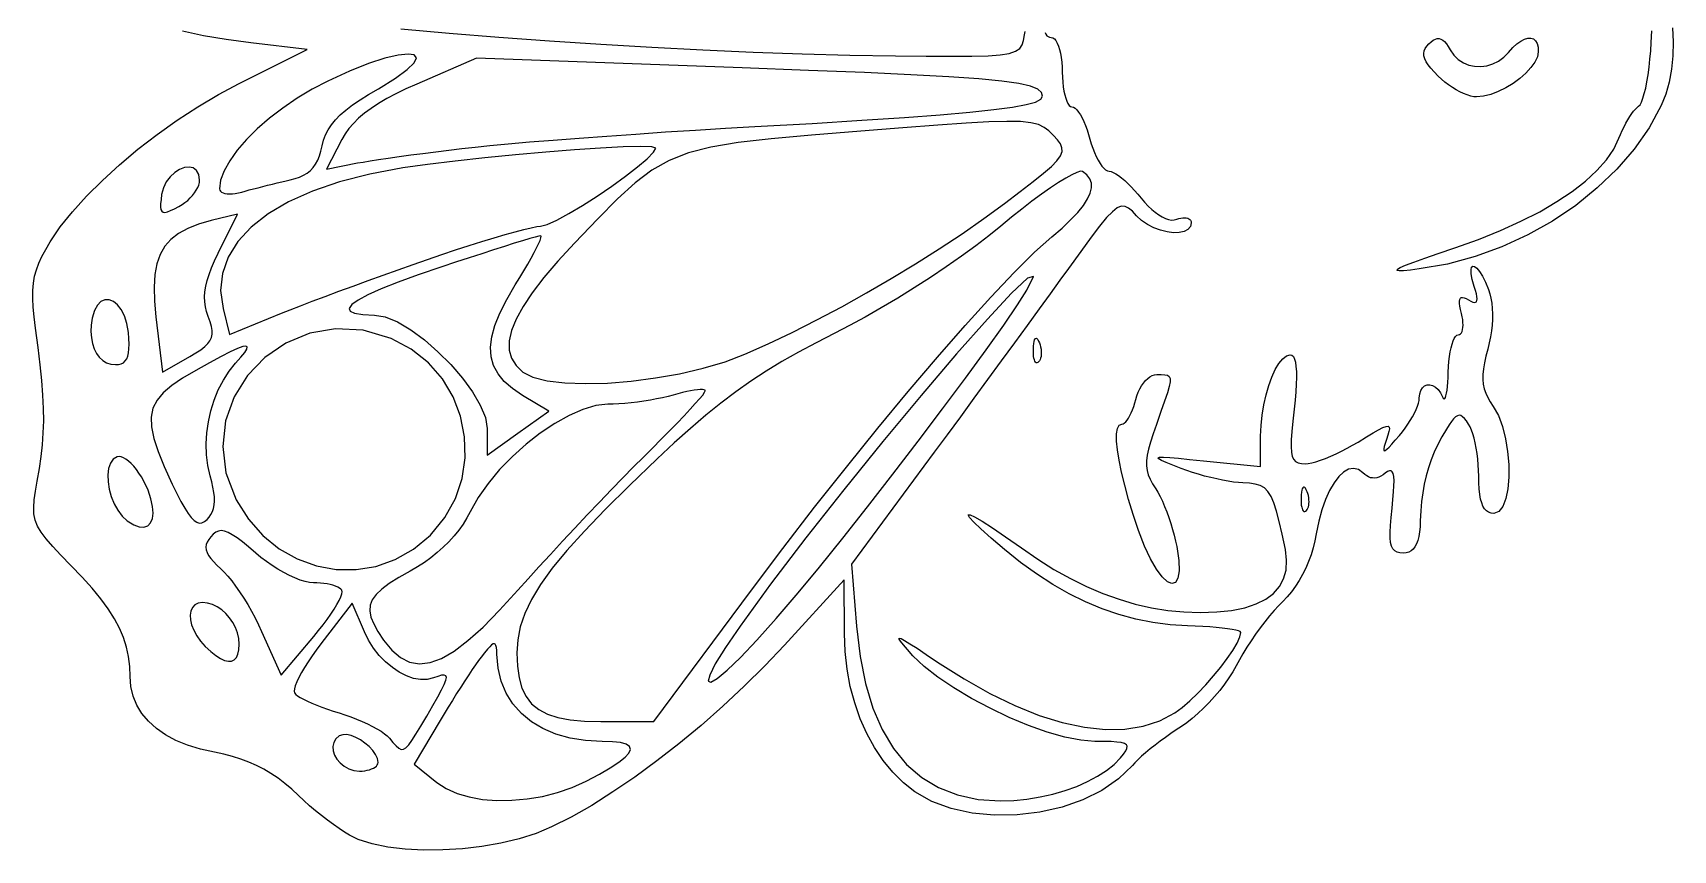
# Model space of a CAD drawing. Header units: millimetres. Extents: x 5 to 209, y 5 to 219.
# Drawn here: x 25.1 to 190.6, y 5 to 87.4 of the extents above; entities that cross this region are included whole.
import ezdxf

# ---------------------------------------------------------------- set-up
doc = ezdxf.new("R2010")
doc.units = ezdxf.units.MM
doc.layers.add('CUT', color=1, linetype='Continuous')

msp = doc.modelspace()

# ---------------------------------------------------------------- linework, layer by layer
at = {"layer": 'CUT'}
for points in [[(62.23, 87.84), (67.12, 87.4), (72.14, 87), (77.24, 86.62), (82.4, 86.28), (87.56, 85.98), (92.69, 85.72), (97.76, 85.5), (102.71, 85.33), (107.52, 85.2), (112.13, 85.12), (115.23, 85.09), (117.78, 85.07), (119.84, 85.08), (121.46, 85.13), (122.69, 85.23), (123.6, 85.37), (124.23, 85.58), (124.65, 85.86), (124.91, 86.22), (125.05, 86.67), (125.15, 87.22), (125.15, 87.22), (125.2, 87.58)], [(190.47, 87.94), (190.55, 86.52), (190.52, 85.12), (190.39, 83.76), (190.15, 82.46), (189.8, 81.24), (189.35, 80.11), (188.12, 77.87), (186.61, 75.72), (184.87, 73.69), (182.89, 71.79), (180.72, 70.04), (178.38, 68.46), (175.89, 67.06), (173.28, 65.86), (170.57, 64.87), (167.78, 64.12), (164.95, 63.62), (164.05, 63.51), (163.37, 63.45), (162.92, 63.44), (162.7, 63.48), (162.74, 63.59), (163.02, 63.76), (163.57, 64), (164.39, 64.32), (165.49, 64.71), (166.86, 65.19), (168.53, 65.75), (170.91, 66.6), (173.13, 67.5), (175.19, 68.43), (177.09, 69.4), (178.81, 70.41), (180.35, 71.43), (181.7, 72.48), (182.86, 73.55), (183.81, 74.63), (184.55, 75.71), (185.08, 76.8), (185.24, 77.2), (185.41, 77.59), (185.59, 77.97), (185.78, 78.33), (185.97, 78.68), (186.17, 79), (186.37, 79.29), (186.55, 79.54), (186.74, 79.75), (186.91, 79.92), (187.06, 80.04), (187.21, 80.19), (187.36, 80.46), (187.5, 80.84), (187.64, 81.31), (187.78, 81.87), (187.9, 82.51), (188.02, 83.21), (188.12, 83.97), (188.21, 84.77), (188.28, 85.61), (188.34, 86.47), (188.39, 87.65)], [(127.23, 87.47), (127.29, 87.29), (127.39, 87.15), (127.51, 87.06), (127.66, 86.99), (127.84, 86.97), (128, 86.94), (128.16, 86.83), (128.31, 86.65), (128.44, 86.41), (128.57, 86.11), (128.68, 85.77), (128.77, 85.38), (128.85, 84.95), (128.91, 84.48), (128.94, 83.99), (128.95, 83.47), (128.96, 82.96), (128.99, 82.47), (129.04, 82), (129.11, 81.57), (129.19, 81.18), (129.29, 80.84), (129.4, 80.54), (129.52, 80.3), (129.64, 80.12), (129.78, 80.01), (129.92, 79.97), (130.08, 79.94), (130.24, 79.84), (130.41, 79.67), (130.59, 79.45), (130.77, 79.17), (130.95, 78.85), (131.12, 78.49), (131.29, 78.09), (131.45, 77.66), (131.6, 77.2), (131.74, 76.72), (131.87, 76.25), (132.03, 75.79), (132.19, 75.36), (132.37, 74.96), (132.56, 74.6), (132.75, 74.27), (132.94, 74), (133.14, 73.78), (133.32, 73.61), (133.51, 73.51), (133.68, 73.47), (133.86, 73.44), (134.08, 73.36), (134.34, 73.22), (134.62, 73.04), (134.92, 72.81), (135.24, 72.54), (135.57, 72.24), (135.9, 71.91), (136.24, 71.55), (136.57, 71.17), (136.9, 70.77), (137.25, 70.35), (137.6, 69.97), (137.96, 69.63), (138.32, 69.34), (138.67, 69.08), (139.01, 68.88), (139.35, 68.72), (139.66, 68.61), (139.96, 68.56), (140.24, 68.57), (140.49, 68.63), (140.71, 68.7), (140.91, 68.75), (141.1, 68.78), (141.28, 68.79), (141.45, 68.77), (141.59, 68.74), (141.72, 68.69), (141.82, 68.62), (141.89, 68.53), (141.94, 68.42), (141.95, 68.29), (141.86, 67.89), (141.61, 67.59), (141.22, 67.39), (140.73, 67.29), (140.15, 67.28), (139.51, 67.36), (138.85, 67.53), (138.18, 67.78), (137.54, 68.11), (136.95, 68.51), (136.43, 68.99), (136.02, 69.44), (135.64, 69.76), (135.28, 69.93), (134.9, 69.95), (134.48, 69.78), (134, 69.4), (133.41, 68.8), (132.71, 67.94), (131.85, 66.82), (130.81, 65.4), (129.57, 63.68), (128.71, 62.49), (127.72, 61.12), (126.61, 59.59), (125.41, 57.93), (124.12, 56.17), (122.79, 54.34), (121.42, 52.47), (120.04, 50.59), (118.67, 48.72), (117.33, 46.9), (116.04, 45.16), (107.69, 33.84), (108.19, 27.58), (108.55, 24.55), (109.1, 21.8), (109.84, 19.34), (110.78, 17.16), (111.92, 15.26), (113.25, 13.65), (114.77, 12.34), (116.47, 11.31), (118.37, 10.57), (120.46, 10.13), (122.73, 9.98), (124.06, 10.02), (125.38, 10.15), (126.7, 10.37), (127.98, 10.66), (129.22, 11.02), (130.4, 11.44), (131.5, 11.92), (132.51, 12.46), (133.41, 13.04), (134.19, 13.66), (134.83, 14.32), (135.12, 14.69), (135.34, 15.01), (135.47, 15.27), (135.5, 15.48), (135.42, 15.64), (135.22, 15.76), (134.9, 15.85), (134.46, 15.91), (133.87, 15.95), (133.13, 15.97), (132.23, 15.97), (130.83, 16.09), (129.2, 16.41), (127.42, 16.92), (125.53, 17.59), (123.6, 18.39), (121.66, 19.31), (119.78, 20.3), (118.01, 21.36), (116.4, 22.45), (115.01, 23.54), (113.89, 24.62), (113.34, 25.23), (112.92, 25.72), (112.63, 26.07), (112.49, 26.3), (112.51, 26.39), (112.69, 26.34), (113.05, 26.15), (113.58, 25.83), (114.31, 25.36), (115.23, 24.74), (116.36, 23.98), (119.04, 22.27), (121.64, 20.8), (124.17, 19.58), (126.61, 18.6), (128.95, 17.87), (131.18, 17.4), (133.29, 17.18), (135.27, 17.21), (137.11, 17.5), (138.79, 18.06), (140.31, 18.87), (141.03, 19.4), (141.8, 20.07), (142.61, 20.84), (143.41, 21.68), (144.19, 22.57), (144.92, 23.46), (145.58, 24.34), (146.14, 25.15), (146.57, 25.89), (146.84, 26.51), (146.94, 26.97), (146.88, 27.05), (146.71, 27.12), (146.44, 27.2), (146.07, 27.27), (145.61, 27.34), (145.08, 27.4), (144.48, 27.46), (143.82, 27.52), (143.11, 27.56), (142.35, 27.6), (141.56, 27.63), (139.81, 27.74), (138.08, 27.96), (136.37, 28.31), (134.66, 28.77), (132.98, 29.35), (131.3, 30.05), (129.64, 30.86), (127.99, 31.8), (126.35, 32.86), (124.72, 34.03), (123.11, 35.32), (121.76, 36.47), (120.73, 37.4), (120.01, 38.09), (119.59, 38.56), (119.47, 38.81), (119.65, 38.82), (120.11, 38.61), (120.87, 38.17), (121.91, 37.5), (123.22, 36.6), (124.82, 35.48), (126.47, 34.34), (128.11, 33.32), (129.76, 32.4), (131.4, 31.6), (133.03, 30.9), (134.67, 30.31), (136.3, 29.83), (137.94, 29.45), (139.58, 29.19), (141.21, 29.03), (142.86, 28.97), (144.53, 29.03), (146.02, 29.19), (147.34, 29.46), (148.49, 29.84), (149.46, 30.31), (150.24, 30.9), (150.85, 31.58), (151.27, 32.37), (151.51, 33.25), (151.57, 34.24), (151.44, 35.32), (151.12, 36.86), (150.83, 38.14), (150.56, 39.19), (150.29, 40.03), (150, 40.69), (149.69, 41.18), (149.33, 41.54), (148.9, 41.78), (148.41, 41.93), (147.82, 42.01), (147.14, 42.05), (146.7, 42.08), (146.21, 42.13), (145.68, 42.21), (145.11, 42.31), (144.52, 42.44), (143.91, 42.58), (143.29, 42.74), (142.68, 42.91), (142.07, 43.1), (141.5, 43.29), (140.95, 43.49), (140.1, 43.83), (139.43, 44.1), (138.95, 44.31), (138.67, 44.47), (138.61, 44.57), (138.76, 44.63), (139.15, 44.64), (139.78, 44.6), (140.66, 44.53), (141.79, 44.42), (143.2, 44.28), (148.95, 43.7), (148.95, 46.77), (148.99, 47.82), (149.1, 48.87), (149.27, 49.91), (149.5, 50.92), (149.77, 51.86), (150.09, 52.72), (150.43, 53.47), (150.79, 54.09), (151.17, 54.57), (151.56, 54.87), (151.94, 54.97), (152.1, 54.93), (152.25, 54.78), (152.36, 54.54), (152.45, 54.21), (152.51, 53.79), (152.55, 53.28), (152.56, 52.69), (152.54, 52.01), (152.5, 51.24), (152.42, 50.4), (152.32, 49.47), (152.19, 48.26), (152.09, 47.23), (152.03, 46.38), (152.02, 45.68), (152.05, 45.14), (152.14, 44.71), (152.28, 44.41), (152.48, 44.19), (152.73, 44.06), (153.06, 43.99), (153.45, 43.97), (153.75, 44), (154.11, 44.07), (154.52, 44.18), (154.98, 44.33), (155.48, 44.51), (156.01, 44.73), (156.55, 44.98), (157.11, 45.25), (157.67, 45.54), (158.22, 45.85), (158.77, 46.17), (159.61, 46.68), (160.3, 47.1), (160.85, 47.41), (161.28, 47.63), (161.59, 47.74), (161.8, 47.76), (161.91, 47.68), (161.94, 47.51), (161.89, 47.24), (161.79, 46.87), (161.63, 46.42), (161.5, 46.02), (161.41, 45.71), (161.36, 45.48), (161.36, 45.34), (161.41, 45.29), (161.52, 45.32), (161.68, 45.44), (161.9, 45.66), (162.19, 45.96), (162.53, 46.35), (162.95, 46.84), (163.25, 47.2), (163.53, 47.57), (163.79, 47.96), (164.04, 48.34), (164.26, 48.72), (164.46, 49.09), (164.63, 49.45), (164.77, 49.78), (164.87, 50.08), (164.93, 50.35), (164.95, 50.59), (164.99, 51.02), (165.1, 51.37), (165.27, 51.63), (165.48, 51.82), (165.73, 51.92), (166, 51.93), (166.29, 51.87), (166.57, 51.71), (166.84, 51.47), (167.08, 51.14), (167.29, 50.72), (167.37, 50.58), (167.44, 50.52), (167.51, 50.55), (167.58, 50.65), (167.64, 50.83), (167.7, 51.08), (167.75, 51.39), (167.79, 51.76), (167.83, 52.2), (167.86, 52.69), (167.87, 53.22), (167.9, 53.78), (167.94, 54.3), (167.99, 54.8), (168.06, 55.26), (168.15, 55.68), (168.25, 56.05), (168.35, 56.37), (168.47, 56.62), (168.59, 56.81), (168.72, 56.93), (168.86, 56.97), (168.99, 57), (169.1, 57.07), (169.19, 57.18), (169.26, 57.32), (169.31, 57.51), (169.35, 57.72), (169.36, 57.96), (169.35, 58.22), (169.33, 58.51), (169.27, 58.81), (169.2, 59.13), (169.1, 59.53), (169.04, 59.87), (169, 60.15), (169, 60.38), (169.03, 60.55), (169.09, 60.67), (169.18, 60.74), (169.31, 60.76), (169.47, 60.72), (169.67, 60.64), (169.9, 60.51), (170.14, 60.37), (170.33, 60.29), (170.49, 60.25), (170.62, 60.26), (170.7, 60.32), (170.75, 60.44), (170.77, 60.61), (170.75, 60.83), (170.7, 61.11), (170.61, 61.45), (170.49, 61.85), (170.29, 62.57), (170.18, 63.14), (170.17, 63.55), (170.22, 63.81), (170.35, 63.92), (170.53, 63.88), (170.76, 63.7), (171.02, 63.38), (171.31, 62.91), (171.61, 62.3), (171.92, 61.56), (172.06, 61.13), (172.17, 60.67), (172.25, 60.18), (172.31, 59.65), (172.33, 59.11), (172.32, 58.54), (172.28, 57.96), (172.22, 57.37), (172.12, 56.77), (172, 56.16), (171.85, 55.55), (171.66, 54.82), (171.51, 54.15), (171.41, 53.55), (171.36, 52.99), (171.36, 52.48), (171.4, 52), (171.5, 51.54), (171.65, 51.1), (171.85, 50.65), (172.1, 50.21), (172.4, 49.74), (172.92, 48.83), (173.33, 47.72), (173.64, 46.5), (173.85, 45.2), (173.96, 43.89), (173.97, 42.63), (173.87, 41.46), (173.67, 40.46), (173.37, 39.67), (172.96, 39.16), (172.45, 38.97), (172.18, 39), (171.93, 39.09), (171.72, 39.23), (171.53, 39.43), (171.37, 39.7), (171.24, 40.03), (171.13, 40.42), (171.05, 40.89), (170.99, 41.43), (170.95, 42.04), (170.94, 42.72), (170.92, 43.29), (170.89, 43.87), (170.84, 44.44), (170.77, 45.01), (170.68, 45.55), (170.58, 46.07), (170.47, 46.55), (170.34, 46.99), (170.21, 47.38), (170.07, 47.71), (169.92, 47.97), (169.7, 48.29), (169.5, 48.54), (169.31, 48.72), (169.13, 48.83), (168.96, 48.86), (168.79, 48.82), (168.61, 48.71), (168.41, 48.52), (168.2, 48.25), (167.96, 47.9), (167.68, 47.47), (167.23, 46.7), (166.82, 45.93), (166.46, 45.15), (166.15, 44.37), (165.87, 43.58), (165.64, 42.77), (165.45, 41.93), (165.3, 41.06), (165.18, 40.16), (165.1, 39.22), (165.05, 38.22), (165.02, 37.63), (164.97, 37.1), (164.89, 36.64), (164.79, 36.23), (164.67, 35.89), (164.51, 35.6), (164.33, 35.37), (164.13, 35.2), (163.89, 35.07), (163.62, 35), (163.32, 34.97), (162.98, 35), (162.7, 35.07), (162.47, 35.2), (162.29, 35.39), (162.15, 35.67), (162.06, 36.03), (162.02, 36.49), (162.01, 37.06), (162.04, 37.74), (162.1, 38.55), (162.2, 39.5), (162.29, 40.37), (162.36, 41.13), (162.39, 41.76), (162.4, 42.27), (162.37, 42.68), (162.31, 42.98), (162.22, 43.17), (162.1, 43.27), (161.94, 43.27), (161.74, 43.19), (161.51, 43.02), (161.29, 42.86), (161.08, 42.72), (160.86, 42.63), (160.65, 42.56), (160.45, 42.53), (160.24, 42.54), (160.04, 42.57), (159.84, 42.65), (159.65, 42.75), (159.46, 42.89), (159.26, 43.06), (158.8, 43.4), (158.32, 43.51), (157.82, 43.42), (157.32, 43.14), (156.83, 42.68), (156.35, 42.06), (155.9, 41.28), (155.48, 40.37), (155.11, 39.32), (154.8, 38.17), (154.56, 36.91), (154.42, 36.2), (154.25, 35.49), (154.03, 34.79), (153.78, 34.12), (153.5, 33.45), (153.18, 32.82), (152.84, 32.2), (152.46, 31.62), (152.05, 31.07), (151.62, 30.56), (151.17, 30.09), (150.75, 29.66), (150.3, 29.17), (149.84, 28.63), (149.37, 28.04), (148.9, 27.42), (148.44, 26.78), (147.99, 26.12), (147.56, 25.47), (147.16, 24.82), (146.8, 24.19), (146.47, 23.59), (146.14, 22.99), (145.75, 22.38), (145.31, 21.75), (144.83, 21.12), (144.31, 20.5), (143.76, 19.9), (143.2, 19.32), (142.63, 18.78), (142.06, 18.29), (141.5, 17.85), (140.96, 17.48), (140.42, 17.13), (139.88, 16.76), (139.34, 16.38), (138.81, 15.99), (138.3, 15.6), (137.81, 15.21), (137.35, 14.83), (136.93, 14.47), (136.57, 14.13), (136.26, 13.82), (136.01, 13.54), (134.63, 12.19), (132.95, 11.03), (131.02, 10.08), (128.92, 9.35), (126.68, 8.85), (124.39, 8.57), (122.09, 8.53), (119.85, 8.73), (117.73, 9.19), (115.78, 9.91), (114.07, 10.89), (112.92, 11.81), (111.86, 12.87), (110.89, 14.05), (110.02, 15.35), (109.24, 16.76), (108.57, 18.26), (108.02, 19.85), (107.57, 21.52), (107.25, 23.25), (107.05, 25.04), (106.97, 26.87), (106.95, 32.26), (100.92, 25.68), (98.94, 23.59), (96.86, 21.53), (94.72, 19.53), (92.52, 17.59), (90.29, 15.74), (88.05, 14), (85.83, 12.37), (83.63, 10.87), (81.49, 9.52), (79.43, 8.34), (77.45, 7.34), (75.89, 6.7), (74.17, 6.16), (72.33, 5.72), (70.41, 5.38), (68.45, 5.14), (66.48, 5.02), (64.55, 5), (62.69, 5.1), (60.95, 5.31), (59.35, 5.64), (57.95, 6.09), (57.95, 6.09), (57.55, 6.27), (57.08, 6.52), (56.57, 6.83), (56.02, 7.18), (55.45, 7.59), (54.85, 8.02), (54.24, 8.49), (53.64, 8.98), (53.04, 9.49), (52.47, 10), (51.92, 10.52), (51.24, 11.15), (50.55, 11.73), (49.86, 12.26), (49.15, 12.74), (48.43, 13.17), (47.69, 13.55), (46.91, 13.89), (46.11, 14.19), (45.27, 14.45), (44.38, 14.68), (43.45, 14.88), (42.04, 15.19), (40.74, 15.6), (39.57, 16.08), (38.51, 16.65), (37.59, 17.29), (36.8, 18), (36.14, 18.78), (35.63, 19.62), (35.26, 20.53), (35.03, 21.5), (34.95, 22.52), (34.91, 23.54), (34.79, 24.52), (34.58, 25.49), (34.27, 26.44), (33.87, 27.39), (33.36, 28.35), (32.73, 29.34), (31.98, 30.36), (31.11, 31.42), (30.11, 32.54), (28.97, 33.73), (27.97, 34.76), (27.15, 35.64), (26.49, 36.39), (25.98, 37.07), (25.62, 37.69), (25.38, 38.29), (25.25, 38.91), (25.22, 39.58), (25.27, 40.34), (25.4, 41.21), (25.58, 42.23), (25.81, 43.5), (25.98, 44.71), (26.11, 45.89), (26.19, 47.08), (26.23, 48.29), (26.21, 49.56), (26.15, 50.91), (26.04, 52.36), (25.88, 53.96), (25.68, 55.71), (25.42, 57.66), (25.28, 58.78), (25.18, 59.77), (25.13, 60.66), (25.14, 61.46), (25.19, 62.19), (25.31, 62.88), (25.49, 63.54), (25.73, 64.2), (26.04, 64.88), (26.43, 65.59), (26.89, 66.37), (27.9, 67.86), (29.13, 69.4), (30.56, 70.98), (32.15, 72.56), (33.88, 74.14), (35.73, 75.69), (37.68, 77.2), (39.7, 78.63), (41.76, 79.98), (43.86, 81.22), (45.95, 82.33), (52.8, 85.76), (47.13, 86.42), (44.64, 86.75), (42.34, 87.15), (40.22, 87.61)]]:
    msp.add_lwpolyline(points, dxfattribs=at)
for points in [[(166.85, 83.07), (166.45, 83.49), (166.12, 83.87), (165.85, 84.22), (165.64, 84.53), (165.5, 84.83), (165.42, 85.11), (165.41, 85.36), (165.45, 85.61), (165.55, 85.85), (165.7, 86.09), (165.92, 86.32), (166.15, 86.54), (166.36, 86.7), (166.57, 86.81), (166.76, 86.86), (166.95, 86.86), (167.13, 86.81), (167.31, 86.71), (167.49, 86.55), (167.68, 86.33), (167.87, 86.06), (168.06, 85.72), (168.44, 85.19), (168.88, 84.76), (169.39, 84.42), (169.95, 84.19), (170.53, 84.06), (171.14, 84.04), (171.75, 84.11), (172.35, 84.3), (172.92, 84.58), (173.46, 84.98), (173.95, 85.47), (174.38, 85.95), (174.79, 86.33), (175.18, 86.61), (175.55, 86.8), (175.89, 86.9), (176.19, 86.91), (176.45, 86.82), (176.66, 86.64), (176.82, 86.36), (176.92, 85.99), (176.95, 85.53), (176.86, 85.03), (176.61, 84.49), (176.21, 83.93), (175.69, 83.38), (175.08, 82.84), (174.4, 82.34), (173.67, 81.9), (172.91, 81.52), (172.16, 81.23), (171.42, 81.04), (170.73, 80.97), (170.45, 81), (170.13, 81.06), (169.79, 81.17), (169.42, 81.31), (169.05, 81.49), (168.67, 81.7), (168.28, 81.93), (167.9, 82.19), (167.53, 82.47), (167.18, 82.77), (166.85, 83.07)], [(51.1, 72.6), (51.59, 72.73), (52.04, 72.89), (52.44, 73.08), (52.8, 73.3), (53.12, 73.56), (53.4, 73.86), (53.65, 74.2), (53.86, 74.59), (54.04, 75.02), (54.19, 75.51), (54.32, 76.04), (54.46, 76.6), (54.66, 77.14), (54.92, 77.66), (55.25, 78.16), (55.66, 78.66), (56.14, 79.16), (56.71, 79.65), (57.38, 80.16), (58.14, 80.69), (59, 81.23), (59.98, 81.8), (61.7, 82.86), (62.89, 83.73), (63.59, 84.42), (63.81, 84.91), (63.59, 85.21), (62.97, 85.3), (61.97, 85.19), (60.64, 84.87), (58.99, 84.33), (57.07, 83.57), (54.89, 82.58), (53.31, 81.75), (51.78, 80.84), (50.34, 79.85), (48.99, 78.82), (47.77, 77.75), (46.68, 76.67), (45.75, 75.59), (44.99, 74.54), (44.43, 73.53), (44.07, 72.58), (43.95, 71.71), (43.98, 71.57), (44.05, 71.46), (44.16, 71.36), (44.32, 71.29), (44.51, 71.23), (44.73, 71.2), (44.98, 71.19), (45.26, 71.2), (45.55, 71.24), (45.87, 71.3), (46.2, 71.38), (46.56, 71.48), (46.96, 71.59), (47.4, 71.71), (47.85, 71.82), (48.33, 71.94), (48.81, 72.06), (49.3, 72.18), (49.78, 72.3), (50.24, 72.41), (50.68, 72.51), (51.1, 72.6)], [(69.73, 75.92), (71.22, 76.07), (73.07, 76.24), (75.22, 76.43), (77.62, 76.62), (80.24, 76.83), (83.03, 77.03), (85.94, 77.23), (88.94, 77.44), (91.97, 77.63), (94.99, 77.81), (97.95, 77.98), (103.72, 78.31), (108.72, 78.62), (113.02, 78.9), (116.64, 79.17), (119.64, 79.43), (122.06, 79.69), (123.94, 79.94), (125.32, 80.2), (126.26, 80.46), (126.79, 80.74), (126.95, 81.04), (126.85, 81.43), (126.47, 81.77), (125.74, 82.07), (124.56, 82.34), (122.85, 82.58), (120.53, 82.8), (117.51, 83), (113.69, 83.21), (109.01, 83.43), (103.36, 83.65), (96.66, 83.9), (69.86, 84.88), (63.85, 82.27), (62.75, 81.78), (61.74, 81.29), (60.82, 80.8), (59.99, 80.31), (59.24, 79.82), (58.57, 79.33), (57.98, 78.82), (57.46, 78.31), (57.01, 77.78), (56.62, 77.24), (56.3, 76.68), (54.75, 73.68), (57.87, 74.31), (58.43, 74.41), (59.15, 74.53), (60, 74.66), (60.98, 74.81), (62.07, 74.96), (63.24, 75.12), (64.48, 75.28), (65.76, 75.44), (67.08, 75.61), (68.41, 75.76), (69.73, 75.92)], [(96.95, 55.03), (99.3, 56.08), (101.72, 57.23), (104.2, 58.48), (106.7, 59.81), (109.2, 61.2), (111.69, 62.65), (114.14, 64.13), (116.53, 65.65), (118.84, 67.17), (121.04, 68.7), (123.12, 70.22), (124.71, 71.43), (126.02, 72.44), (127.06, 73.27), (127.85, 73.97), (128.41, 74.54), (128.76, 75.03), (128.92, 75.46), (128.91, 75.85), (128.75, 76.24), (128.45, 76.65), (128.05, 77.1), (127.6, 77.55), (127.13, 77.9), (126.54, 78.18), (125.76, 78.37), (124.72, 78.48), (123.34, 78.51), (121.54, 78.46), (119.25, 78.34), (116.38, 78.14), (112.86, 77.87), (108.62, 77.53), (103.66, 77.12), (99.58, 76.76), (96.25, 76.37), (93.51, 75.92), (91.25, 75.33), (89.31, 74.57), (87.57, 73.58), (85.87, 72.3), (84.1, 70.68), (82.11, 68.67), (79.75, 66.21), (78.09, 64.41), (76.68, 62.75), (75.5, 61.23), (74.57, 59.83), (73.87, 58.56), (73.41, 57.41), (73.18, 56.37), (73.18, 55.44), (73.41, 54.61), (73.87, 53.88), (74.56, 53.23), (75.57, 52.72), (77.01, 52.35), (78.78, 52.14), (80.83, 52.06), (83.08, 52.12), (85.47, 52.31), (87.92, 52.63), (90.36, 53.06), (92.73, 53.61), (94.95, 54.27), (96.95, 55.03)], [(64.95, 64.59), (66.37, 65.08), (67.77, 65.54), (69.12, 65.98), (70.42, 66.39), (71.64, 66.76), (72.77, 67.09), (73.78, 67.38), (74.66, 67.61), (75.4, 67.78), (75.96, 67.89), (76.34, 67.93), (76.99, 68.1), (77.97, 68.54), (79.19, 69.21), (80.58, 70.04), (82.04, 70.98), (83.51, 71.98), (84.89, 72.97), (86.11, 73.91), (87.08, 74.73), (87.72, 75.39), (87.95, 75.82), (87.55, 75.95), (86.41, 75.98), (84.65, 75.93), (82.39, 75.82), (79.76, 75.64), (76.85, 75.41), (73.8, 75.14), (70.72, 74.84), (67.72, 74.51), (64.93, 74.17), (62.45, 73.82), (59.11, 73.2), (56.07, 72.41), (53.34, 71.47), (50.93, 70.39), (48.86, 69.17), (47.15, 67.83), (45.8, 66.38), (44.83, 64.82), (44.25, 63.17), (44.07, 61.45), (44.32, 59.65), (44.98, 57.01), (50.22, 59.15), (51.09, 59.5), (52.13, 59.91), (53.31, 60.36), (54.6, 60.85), (55.98, 61.37), (57.44, 61.9), (58.94, 62.45), (60.47, 63), (61.99, 63.55), (63.5, 64.08), (64.95, 64.59)], [(41.95, 72.58), (41.87, 73.16), (41.65, 73.57), (41.31, 73.81), (40.9, 73.89), (40.42, 73.84), (39.93, 73.65), (39.44, 73.34), (38.98, 72.93), (38.59, 72.41), (38.3, 71.81), (38.12, 71.14), (38.06, 70.62), (38.02, 70.2), (38.01, 69.86), (38.05, 69.61), (38.13, 69.44), (38.27, 69.35), (38.45, 69.33), (38.7, 69.39), (39.02, 69.51), (39.41, 69.69), (39.87, 69.93), (40.18, 70.11), (40.47, 70.32), (40.75, 70.54), (41, 70.79), (41.24, 71.04), (41.44, 71.3), (41.62, 71.57), (41.76, 71.83), (41.86, 72.09), (41.93, 72.34), (41.95, 72.58)], [(97.6, 31.22), (100.76, 35.43), (103.97, 39.59), (107.17, 43.64), (110.33, 47.55), (113.41, 51.27), (116.37, 54.74), (119.16, 57.93), (121.75, 60.78), (124.1, 63.26), (126.16, 65.3), (127.9, 66.87), (128.92, 67.75), (129.78, 68.57), (130.5, 69.33), (131.07, 70.03), (131.49, 70.68), (131.77, 71.27), (131.9, 71.8), (131.89, 72.29), (131.73, 72.72), (131.43, 73.11), (130.99, 73.45), (130.77, 73.47), (130.4, 73.36), (129.9, 73.13), (129.29, 72.79), (128.56, 72.34), (127.75, 71.79), (126.85, 71.16), (125.89, 70.45), (124.88, 69.67), (123.82, 68.83), (122.74, 67.93), (121.55, 66.97), (120.22, 65.95), (118.78, 64.9), (117.25, 63.84), (115.65, 62.77), (114, 61.71), (112.35, 60.68), (110.69, 59.69), (109.07, 58.76), (107.5, 57.91), (106.02, 57.14), (104.12, 56.18), (102.35, 55.23), (100.68, 54.28), (99.08, 53.3), (97.54, 52.29), (96.03, 51.22), (94.53, 50.08), (93.01, 48.86), (91.45, 47.52), (89.82, 46.07), (88.1, 44.47), (85.29, 41.79), (82.85, 39.37), (80.75, 37.19), (78.98, 35.22), (77.52, 33.44), (76.34, 31.81), (75.42, 30.3), (74.75, 28.88), (74.29, 27.53), (74.03, 26.21), (73.95, 24.9), (74, 23.55), (74.17, 22.37), (74.45, 21.35), (74.87, 20.49), (75.43, 19.77), (76.15, 19.18), (77.03, 18.72), (78.08, 18.38), (79.33, 18.15), (80.77, 18.02), (82.42, 17.97), (87.75, 17.97), (97.6, 31.22)], [(42.82, 58.83), (42.65, 59.32), (42.54, 59.81), (42.47, 60.31), (42.45, 60.81), (42.49, 61.33), (42.57, 61.88), (42.71, 62.45), (42.91, 63.07), (43.16, 63.73), (43.47, 64.44), (43.84, 65.21), (45.79, 69.15), (43.12, 68.5), (41.85, 68.14), (40.75, 67.71), (39.82, 67.21), (39.05, 66.61), (38.44, 65.91), (37.97, 65.09), (37.63, 64.14), (37.43, 63.05), (37.36, 61.8), (37.4, 60.38), (37.55, 58.78), (38.2, 53.21), (40.97, 54.8), (41.57, 55.15), (42.07, 55.48), (42.47, 55.79), (42.78, 56.09), (43, 56.39), (43.15, 56.7), (43.21, 57.04), (43.21, 57.41), (43.14, 57.83), (43.01, 58.3), (42.82, 58.83)], [(74.52, 50.87), (73.51, 51.56), (72.68, 52.28), (72.05, 53.05), (71.6, 53.87), (71.35, 54.76), (71.29, 55.72), (71.41, 56.77), (71.73, 57.92), (72.23, 59.17), (72.92, 60.53), (73.79, 62.02), (74.24, 62.75), (74.66, 63.45), (75.04, 64.1), (75.38, 64.71), (75.68, 65.27), (75.93, 65.76), (76.13, 66.17), (76.28, 66.51), (76.36, 66.76), (76.38, 66.92), (76.34, 66.97), (76.16, 66.94), (75.79, 66.84), (75.24, 66.68), (74.53, 66.47), (73.67, 66.21), (72.69, 65.9), (71.59, 65.55), (70.4, 65.16), (69.12, 64.75), (67.77, 64.31), (66.38, 63.85), (64, 63.03), (61.96, 62.29), (60.27, 61.61), (58.93, 61.01), (57.94, 60.48), (57.31, 60.03), (57.04, 59.65), (57.13, 59.36), (57.58, 59.15), (58.4, 59.02), (59.58, 58.97), (60.67, 58.79), (61.91, 58.28), (63.24, 57.48), (64.62, 56.47), (65.98, 55.28), (67.28, 53.97), (68.46, 52.6), (69.47, 51.22), (70.26, 49.88), (70.77, 48.63), (70.95, 47.54), (70.95, 44.84), (74.06, 47.05), (77.18, 49.27), (74.52, 50.87)], [(102.32, 30.97), (104.45, 33.56), (106.8, 36.48), (109.29, 39.63), (111.85, 42.92), (114.4, 46.24), (116.86, 49.5), (119.18, 52.61), (121.26, 55.46), (123.04, 57.95), (124.44, 59.99), (125.38, 61.47), (126.03, 62.86), (125.45, 62.69), (123.84, 61.18), (121.39, 58.56), (118.28, 55.05), (114.7, 50.86), (110.85, 46.23), (106.91, 41.36), (103.07, 36.49), (99.52, 31.83), (96.45, 27.61), (94.97, 25.44), (93.95, 23.79), (93.39, 22.67), (93.25, 22.06), (93.51, 21.95), (94.15, 22.32), (95.15, 23.15), (96.49, 24.45), (98.15, 26.2), (100.1, 28.37), (102.32, 30.97)], [(34.77, 57.22), (34.62, 58.13), (34.37, 58.9), (34.05, 59.53), (33.68, 60.01), (33.26, 60.35), (32.83, 60.52), (32.41, 60.52), (32, 60.34), (31.64, 59.98), (31.35, 59.42), (31.13, 58.67), (31.03, 57.96), (31, 57.3), (31.05, 56.67), (31.15, 56.09), (31.32, 55.57), (31.55, 55.11), (31.84, 54.72), (32.18, 54.4), (32.57, 54.17), (33.01, 54.02), (33.48, 53.97), (33.79, 54), (34.05, 54.06), (34.27, 54.17), (34.46, 54.34), (34.6, 54.55), (34.71, 54.83), (34.79, 55.17), (34.83, 55.58), (34.84, 56.05), (34.82, 56.6), (34.77, 57.22)], [(65.22, 36.78), (66.68, 38.54), (67.75, 40.46), (68.43, 42.5), (68.74, 44.59), (68.68, 46.69), (68.27, 48.76), (67.52, 50.72), (66.43, 52.54), (65.02, 54.17), (63.3, 55.54), (61.27, 56.62), (58.43, 57.44), (55.67, 57.6), (53.06, 57.14), (50.66, 56.15), (48.54, 54.7), (46.77, 52.87), (45.43, 50.71), (44.58, 48.3), (44.28, 45.73), (44.61, 43.05), (45.65, 40.33), (46.87, 38.38), (48.33, 36.73), (49.99, 35.39), (51.8, 34.37), (53.73, 33.68), (55.72, 33.32), (57.74, 33.3), (59.74, 33.62), (61.68, 34.31), (63.52, 35.36), (65.22, 36.78)], [(126.03, 55.56), (126.05, 55.85), (126.08, 56.1), (126.11, 56.3), (126.15, 56.46), (126.2, 56.56), (126.26, 56.62), (126.33, 56.63), (126.4, 56.59), (126.47, 56.5), (126.55, 56.35), (126.64, 56.16), (126.71, 55.96), (126.76, 55.76), (126.8, 55.55), (126.82, 55.35), (126.83, 55.15), (126.82, 54.96), (126.8, 54.79), (126.76, 54.62), (126.71, 54.48), (126.64, 54.35), (126.56, 54.25), (126.47, 54.18), (126.39, 54.15), (126.31, 54.17), (126.24, 54.23), (126.18, 54.32), (126.13, 54.45), (126.09, 54.61), (126.05, 54.81), (126.03, 55.03), (126.03, 55.28), (126.03, 55.56)], [(43.02, 42.75), (42.78, 43.79), (42.65, 44.87), (42.61, 45.98), (42.68, 47.1), (42.84, 48.22), (43.09, 49.32), (43.42, 50.4), (43.84, 51.43), (44.35, 52.4), (44.92, 53.3), (45.58, 54.11), (46.12, 54.73), (46.5, 55.21), (46.71, 55.55), (46.76, 55.77), (46.62, 55.85), (46.3, 55.79), (45.78, 55.59), (45.05, 55.25), (44.12, 54.78), (42.96, 54.15), (41.58, 53.39), (40.24, 52.6), (39.14, 51.86), (38.28, 51.13), (37.66, 50.38), (37.25, 49.57), (37.07, 48.69), (37.1, 47.69), (37.33, 46.54), (37.77, 45.22), (38.39, 43.69), (39.2, 41.92), (39.66, 40.97), (40.07, 40.17), (40.45, 39.5), (40.79, 38.97), (41.1, 38.55), (41.39, 38.26), (41.66, 38.07), (41.92, 38), (42.18, 38.02), (42.43, 38.14), (42.7, 38.35), (42.92, 38.59), (43.1, 38.86), (43.25, 39.15), (43.35, 39.47), (43.42, 39.82), (43.45, 40.2), (43.44, 40.63), (43.39, 41.09), (43.3, 41.6), (43.18, 42.15), (43.02, 42.75)], [(136.64, 37.24), (136.1, 38.85), (135.63, 40.38), (135.24, 41.81), (134.91, 43.13), (134.67, 44.33), (134.5, 45.38), (134.42, 46.27), (134.42, 46.99), (134.5, 47.53), (134.68, 47.86), (134.94, 47.97), (135.07, 48), (135.2, 48.08), (135.34, 48.21), (135.48, 48.38), (135.62, 48.59), (135.76, 48.84), (135.89, 49.12), (136.03, 49.42), (136.15, 49.75), (136.26, 50.11), (136.36, 50.47), (136.47, 50.84), (136.61, 51.19), (136.77, 51.53), (136.94, 51.83), (137.14, 52.11), (137.35, 52.36), (137.57, 52.57), (137.79, 52.74), (138.02, 52.87), (138.25, 52.95), (138.47, 52.97), (138.92, 52.98), (139.28, 52.96), (139.55, 52.9), (139.73, 52.78), (139.82, 52.57), (139.82, 52.24), (139.72, 51.76), (139.54, 51.12), (139.26, 50.29), (138.9, 49.24), (138.44, 47.94), (138.11, 46.99), (137.85, 46.17), (137.65, 45.45), (137.52, 44.83), (137.45, 44.27), (137.44, 43.78), (137.5, 43.31), (137.62, 42.87), (137.81, 42.42), (138.06, 41.96), (138.37, 41.46), (138.59, 41.1), (138.81, 40.68), (139.04, 40.2), (139.26, 39.68), (139.48, 39.13), (139.69, 38.55), (139.89, 37.96), (140.07, 37.36), (140.23, 36.76), (140.37, 36.18), (140.49, 35.62), (140.69, 34.22), (140.72, 33.16), (140.6, 32.43), (140.35, 32.01), (139.99, 31.9), (139.54, 32.08), (139.02, 32.57), (138.44, 33.33), (137.84, 34.37), (137.23, 35.67), (136.64, 37.24)], [(74.06, 31.22), (75.07, 32.36), (76.16, 33.57), (77.33, 34.84), (78.54, 36.16), (79.79, 37.49), (81.03, 38.81), (82.27, 40.11), (83.48, 41.37), (84.63, 42.55), (85.71, 43.65), (86.7, 44.64), (87.62, 45.55), (88.5, 46.44), (89.33, 47.28), (90.1, 48.08), (90.8, 48.81), (91.41, 49.47), (91.94, 50.05), (92.37, 50.53), (92.69, 50.91), (92.88, 51.18), (92.95, 51.32), (92.92, 51.39), (92.81, 51.43), (92.65, 51.45), (92.43, 51.45), (92.15, 51.43), (91.83, 51.39), (91.47, 51.33), (91.07, 51.25), (90.64, 51.15), (90.19, 51.04), (89.71, 50.9), (89.2, 50.77), (88.63, 50.64), (88.03, 50.51), (87.41, 50.4), (86.76, 50.3), (86.11, 50.2), (85.47, 50.12), (84.83, 50.06), (84.23, 50.01), (83.65, 49.98), (83.13, 49.97), (81.92, 49.84), (80.6, 49.46), (79.21, 48.85), (77.76, 48.05), (76.31, 47.07), (74.88, 45.95), (73.5, 44.72), (72.21, 43.39), (71.05, 42), (70.05, 40.58), (69.24, 39.14), (68.91, 38.51), (68.52, 37.89), (68.09, 37.28), (67.61, 36.69), (67.08, 36.11), (66.52, 35.55), (65.92, 35.01), (65.28, 34.5), (64.62, 34.02), (63.92, 33.57), (63.2, 33.15), (62.04, 32.49), (61.08, 31.89), (60.32, 31.33), (59.75, 30.79), (59.36, 30.25), (59.15, 29.71), (59.11, 29.13), (59.23, 28.51), (59.51, 27.82), (59.94, 27.06), (60.51, 26.2), (61.34, 25.17), (62.21, 24.42), (63.13, 23.96), (64.12, 23.79), (65.19, 23.92), (66.35, 24.35), (67.62, 25.09), (69.01, 26.14), (70.54, 27.51), (72.21, 29.2), (74.06, 31.22)], [(36.32, 42.23), (36.09, 42.65), (35.84, 43.04), (35.59, 43.4), (35.32, 43.72), (35.05, 44.01), (34.79, 44.25), (34.53, 44.44), (34.28, 44.59), (34.05, 44.68), (33.84, 44.71), (33.64, 44.68), (33.25, 44.43), (32.96, 44.02), (32.78, 43.49), (32.7, 42.85), (32.73, 42.16), (32.84, 41.42), (33.05, 40.68), (33.34, 39.95), (33.71, 39.29), (34.15, 38.7), (34.66, 38.22), (35.31, 37.82), (35.87, 37.61), (36.34, 37.58), (36.73, 37.71), (37.01, 38.01), (37.19, 38.44), (37.26, 39), (37.21, 39.67), (37.04, 40.44), (36.75, 41.3), (36.32, 42.23)], [(153.64, 41.16), (153.55, 41.35), (153.47, 41.5), (153.4, 41.59), (153.33, 41.63), (153.26, 41.62), (153.2, 41.56), (153.15, 41.46), (153.11, 41.3), (153.08, 41.1), (153.05, 40.85), (153.03, 40.56), (153.03, 40.28), (153.03, 40.03), (153.05, 39.81), (153.09, 39.61), (153.13, 39.45), (153.18, 39.32), (153.24, 39.23), (153.31, 39.17), (153.39, 39.15), (153.47, 39.18), (153.56, 39.25), (153.64, 39.35), (153.71, 39.48), (153.76, 39.62), (153.8, 39.79), (153.82, 39.96), (153.83, 40.15), (153.82, 40.35), (153.8, 40.55), (153.76, 40.76), (153.71, 40.96), (153.64, 41.16)], [(56.3, 31.22), (56.2, 31.33), (56.06, 31.44), (55.88, 31.54), (55.66, 31.63), (55.4, 31.72), (55.12, 31.79), (54.81, 31.85), (54.48, 31.9), (54.14, 31.94), (53.79, 31.97), (53.43, 31.97), (53.04, 32.01), (52.59, 32.1), (52.1, 32.25), (51.57, 32.46), (51.01, 32.71), (50.44, 33.01), (49.85, 33.34), (49.27, 33.71), (48.69, 34.11), (48.14, 34.53), (47.61, 34.97), (46.9, 35.59), (46.27, 36.1), (45.73, 36.51), (45.25, 36.82), (44.83, 37.05), (44.46, 37.18), (44.14, 37.23), (43.85, 37.19), (43.58, 37.08), (43.32, 36.89), (43.08, 36.62), (42.87, 36.35), (42.72, 36.08), (42.63, 35.82), (42.59, 35.56), (42.62, 35.3), (42.71, 35.02), (42.85, 34.73), (43.07, 34.43), (43.35, 34.11), (43.69, 33.76), (44.1, 33.38), (44.44, 33.05), (44.8, 32.64), (45.19, 32.16), (45.58, 31.63), (45.99, 31.05), (46.4, 30.42), (46.8, 29.77), (47.19, 29.1), (47.56, 28.42), (47.9, 27.74), (48.21, 27.07), (50.19, 22.66), (53.47, 26.57), (53.95, 27.15), (54.4, 27.72), (54.81, 28.28), (55.18, 28.81), (55.51, 29.31), (55.79, 29.77), (56.01, 30.18), (56.18, 30.54), (56.29, 30.84), (56.33, 31.07), (56.3, 31.22)], [(45.95, 25.77), (45.91, 26.35), (45.78, 26.91), (45.58, 27.45), (45.31, 27.97), (44.98, 28.44), (44.6, 28.87), (44.18, 29.24), (43.73, 29.55), (43.25, 29.78), (42.76, 29.92), (42.25, 29.97), (41.81, 29.91), (41.47, 29.74), (41.22, 29.48), (41.06, 29.12), (41, 28.71), (41.03, 28.23), (41.15, 27.72), (41.36, 27.18), (41.66, 26.63), (42.05, 26.08), (42.52, 25.55), (43.07, 25.03), (43.58, 24.63), (44.05, 24.33), (44.47, 24.14), (44.85, 24.05), (45.17, 24.07), (45.45, 24.2), (45.66, 24.44), (45.82, 24.78), (45.92, 25.22), (45.95, 25.77)], [(64.85, 18.53), (65.47, 19.59), (65.97, 20.46), (66.36, 21.17), (66.63, 21.72), (66.79, 22.14), (66.84, 22.42), (66.78, 22.59), (66.62, 22.66), (66.36, 22.64), (65.99, 22.53), (65.53, 22.37), (64.91, 22.21), (64.23, 22.2), (63.53, 22.33), (62.81, 22.59), (62.09, 22.95), (61.39, 23.43), (60.71, 24), (60.07, 24.65), (59.49, 25.38), (58.99, 26.18), (58.57, 27.03), (57.35, 29.93), (54.18, 25.81), (53.72, 25.19), (53.29, 24.59), (52.9, 24), (52.54, 23.44), (52.23, 22.91), (51.97, 22.42), (51.76, 21.98), (51.6, 21.59), (51.51, 21.27), (51.48, 21.03), (51.52, 20.86), (51.64, 20.72), (51.84, 20.57), (52.11, 20.4), (52.44, 20.22), (52.84, 20.02), (53.28, 19.82), (53.77, 19.62), (54.29, 19.42), (54.84, 19.22), (55.42, 19.02), (56.01, 18.84), (56.6, 18.65), (57.2, 18.44), (57.78, 18.22), (58.34, 17.98), (58.88, 17.73), (59.38, 17.48), (59.84, 17.23), (60.25, 16.99), (60.6, 16.75), (60.88, 16.52), (61.09, 16.31), (61.45, 15.87), (61.76, 15.53), (62.03, 15.29), (62.27, 15.17), (62.5, 15.18), (62.75, 15.32), (63.04, 15.62), (63.37, 16.08), (63.77, 16.71), (64.26, 17.52), (64.85, 18.53)], [(80.92, 11.96), (82.27, 12.67), (83.37, 13.31), (84.23, 13.88), (84.85, 14.37), (85.24, 14.8), (85.39, 15.16), (85.3, 15.46), (84.97, 15.69), (84.4, 15.85), (83.6, 15.94), (82.56, 15.97), (80.88, 16.06), (79.31, 16.31), (77.87, 16.71), (76.57, 17.27), (75.41, 17.96), (74.4, 18.8), (73.55, 19.76), (72.87, 20.85), (72.37, 22.05), (72.05, 23.36), (71.92, 24.77), (71.91, 25.14), (71.88, 25.43), (71.84, 25.64), (71.77, 25.78), (71.68, 25.83), (71.56, 25.81), (71.4, 25.71), (71.21, 25.52), (70.97, 25.26), (70.68, 24.91), (70.35, 24.47), (70.09, 24.13), (69.79, 23.71), (69.45, 23.22), (69.09, 22.68), (68.69, 22.08), (68.28, 21.45), (67.86, 20.79), (67.44, 20.11), (67.01, 19.43), (66.6, 18.75), (66.2, 18.08), (63.59, 13.68), (65.88, 11.83), (66.81, 11.22), (67.91, 10.73), (69.14, 10.37), (70.49, 10.13), (71.94, 10.02), (73.44, 10.04), (74.97, 10.17), (76.52, 10.43), (78.04, 10.82), (79.52, 11.33), (80.92, 11.96)], [(59.95, 13.85), (59.89, 14.25), (59.7, 14.66), (59.42, 15.06), (59.05, 15.45), (58.63, 15.81), (58.17, 16.12), (57.7, 16.38), (57.23, 16.56), (56.78, 16.66), (56.38, 16.65), (56.04, 16.53), (55.69, 16.23), (55.48, 15.87), (55.39, 15.46), (55.43, 15.03), (55.57, 14.6), (55.8, 14.18), (56.13, 13.8), (56.53, 13.47), (56.99, 13.21), (57.5, 13.04), (58.06, 12.97), (58.34, 12.98), (58.6, 13.01), (58.86, 13.06), (59.09, 13.12), (59.3, 13.19), (59.49, 13.28), (59.65, 13.38), (59.78, 13.48), (59.87, 13.6), (59.93, 13.72), (59.95, 13.85)]]:
    msp.add_lwpolyline(points, close=True, dxfattribs=at)

doc.saveas('drawing.dxf')
